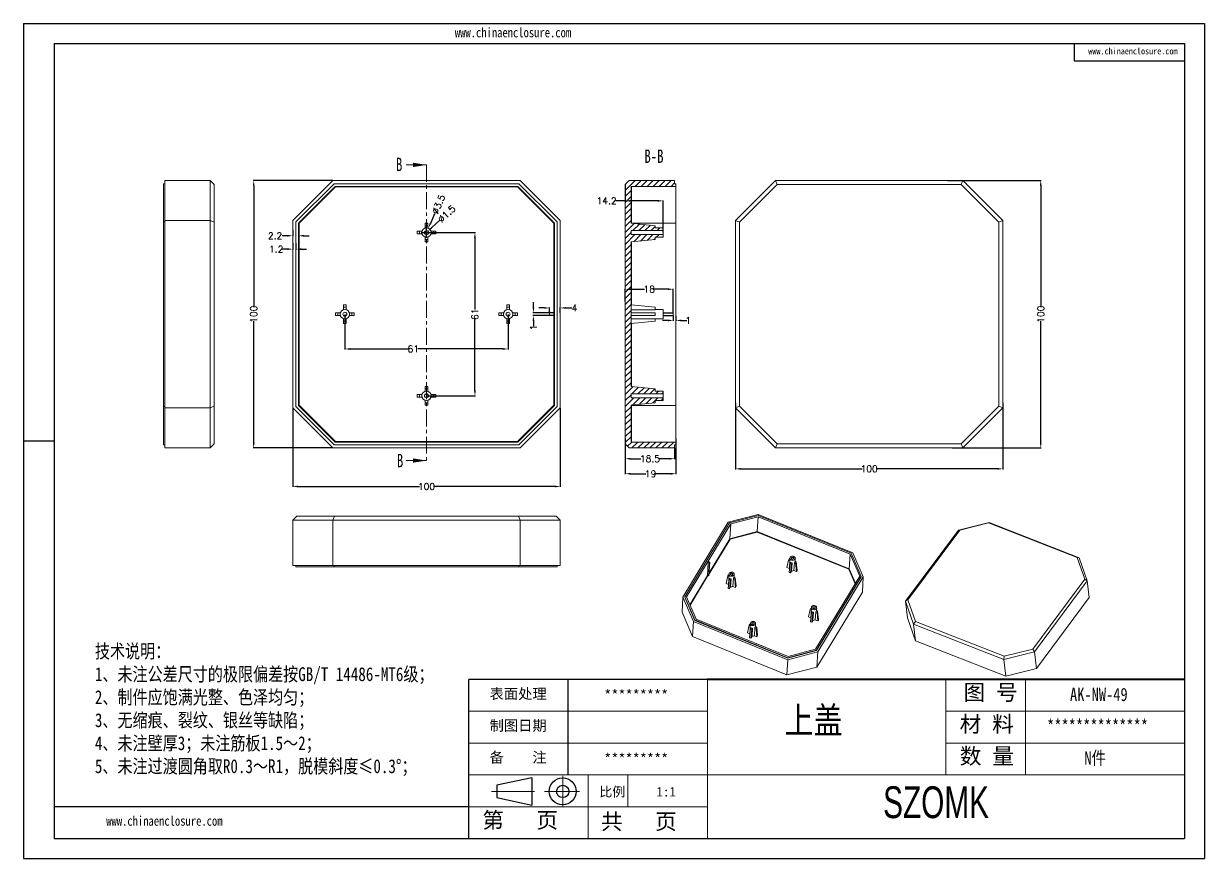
# Model space of a CAD drawing. Header units: inches. Extents: x 1584 to 2535, y 573 to 885.
# Drawn here: x 1584.3 to 2025.6, y 573 to 885 of the extents above; entities that cross this region are included whole.
import ezdxf

# ---------------------------------------------------------------- set-up
doc = ezdxf.new("R2010")
doc.units = ezdxf.units.IN
doc.linetypes.add('CENTER', pattern=[10.16, 6.35, -1.27, 1.27, -1.27])
doc.linetypes.add('CENTER2', pattern=[28.575, 19.05, -3.175, 3.175, -3.175])
doc.layers.add('10', color=7, linetype='Continuous')
doc.layers.add('文字', color=81, linetype='Continuous')
for name, color, linetype, lineweight in [('粗实线', 7, 'Continuous', 30), ('细实线', 3, 'Continuous', 9), ('细点划线', 2, 'CENTER2', 9)]:
    doc.layers.add(name, color=color, linetype=linetype, lineweight=lineweight)
doc.styles.add('SLDTEXTSTYLE6', font='TXT', dxfattribs={"width": 0.7})
doc.styles.get("Standard").update_dxf_attribs({"font": 'txt', "bigfont": 'gbcbig.shx'})
doc.styles.add('宋体', font='', dxfattribs={"width": 0.8, "height": 3.5})
doc.styles.add('长仿宋', font='', dxfattribs={"width": 0.7, "height": 4})
doc.styles.get('宋体').set_extended_font_data('SimSun')
doc.styles.get('长仿宋').set_extended_font_data('SimSun')
doc.dimstyles.new('2.5', dxfattribs={"dimtxt": 2.5, "dimasz": 2, "dimexe": 0.18, "dimexo": 0.0625, "dimgap": 0.09, "dimtad": 0, "dimdsep": 46, "dimtxsty": 'Standard', "dimcen": 2, "dimclrd": 3, "dimclre": 3, "dimadec": 0, "dimazin": 2, "dimtfac": 1, "dimtofl": 0, "dimtmove": 0, "dimatfit": 3, "dimfxl": 1, "dimtolj": 1, "dimtzin": 0, "dimarcsym": 0})

# ---------------------------------------------------------------- blocks, each defined once
blk = doc.blocks.new('*D42')
at = {"color": 3, "lineweight": -2}
for p, q in [((1684.86, 741.32), (1684.86, 711.8)), ((1784.86, 741.32), (1784.86, 711.8)), ((1686.86, 711.98), (1732.27, 711.98)), ((1782.86, 711.98), (1737.45, 711.98))]:
    blk.add_line(p, q, dxfattribs=at)
at = {"color": 3}
for points in [[(1686.86, 712.31), (1686.86, 711.65), (1684.86, 711.98)], [(1782.86, 712.31), (1782.86, 711.65), (1784.86, 711.98)]]:
    blk.add_solid(points, dxfattribs=at)
at = {"layer": 'Defpoints', "color": 0}
for p in [(1684.86, 741.38), (1784.86, 741.38), (1784.86, 711.98)]:
    blk.add_point(p, dxfattribs=at)
at = {"color": 0, "insert": (1734.86, 711.98), "char_height": 2.5, "attachment_point": 5}
blk.add_mtext('\\A1;100', dxfattribs=at)
blk = doc.blocks.new('*D43')
at = {"color": 3, "lineweight": -2}
for p, q in [((1699.8, 826.38), (1670.08, 826.38)), ((1670.26, 824.38), (1670.26, 778.97)), ((1670.26, 728.38), (1670.26, 773.79)), ((1699.8, 726.38), (1670.08, 726.38))]:
    blk.add_line(p, q, dxfattribs=at)
at = {"color": 3}
for points in [[(1669.93, 824.38), (1670.6, 824.38), (1670.26, 826.38)], [(1669.93, 728.38), (1670.6, 728.38), (1670.26, 726.38)]]:
    blk.add_solid(points, dxfattribs=at)
at = {"layer": 'Defpoints', "color": 0}
for p in [(1670.26, 826.38), (1699.86, 826.38), (1699.86, 726.38)]:
    blk.add_point(p, dxfattribs=at)
at = {"color": 0, "insert": (1670.26, 776.38), "char_height": 2.5, "attachment_point": 5, "rotation": 90}
blk.add_mtext('\\A1;100', dxfattribs=at)
blk = doc.blocks.new('*D44')
at = {"color": 3, "lineweight": -2}
for p, q in [((1684.86, 807.99), (1684.86, 805.53)), ((1687.06, 808.31), (1687.06, 805.53)), ((1682.86, 805.71), (1680.86, 805.71)), ((1689.06, 805.71), (1691.06, 805.71))]:
    blk.add_line(p, q, dxfattribs=at)
at = {"color": 3}
for points in [[(1682.86, 806.05), (1682.86, 805.38), (1684.86, 805.71)], [(1689.06, 806.05), (1689.06, 805.38), (1687.06, 805.71)]]:
    blk.add_solid(points, dxfattribs=at)
at = {"layer": 'Defpoints', "color": 0}
for p in [(1684.86, 808.05), (1687.06, 808.38), (1684.86, 805.71)]:
    blk.add_point(p, dxfattribs=at)
at = {"color": 0, "insert": (1678.27, 805.71), "char_height": 2.5, "attachment_point": 5}
blk.add_mtext('\\A1;2.2', dxfattribs=at)
blk = doc.blocks.new('*D45')
at = {"color": 3, "lineweight": -2}
for p, q in [((1682.86, 800.71), (1680.86, 800.71)), ((1684.86, 802.99), (1684.86, 800.53)), ((1686.06, 802.99), (1686.06, 800.53)), ((1688.06, 800.71), (1690.06, 800.71))]:
    blk.add_line(p, q, dxfattribs=at)
at = {"color": 3}
for points in [[(1682.86, 801.04), (1682.86, 800.38), (1684.86, 800.71)], [(1688.06, 801.04), (1688.06, 800.38), (1686.06, 800.71)]]:
    blk.add_solid(points, dxfattribs=at)
at = {"layer": 'Defpoints', "color": 0}
for p in [(1684.86, 803.05), (1684.86, 800.71), (1686.06, 803.05)]:
    blk.add_point(p, dxfattribs=at)
at = {"color": 0, "insert": (1678.69, 800.71), "char_height": 2.5, "attachment_point": 5}
blk.add_mtext('\\A1;1.2', dxfattribs=at)
blk = doc.blocks.new('*D46')
at = {"color": 3, "lineweight": -2}
for p, q in [((1704.36, 776.32), (1704.36, 763.21)), ((1765.36, 776.32), (1765.36, 763.21)), ((1706.36, 763.39), (1728.15, 763.39)), ((1763.36, 763.39), (1731.67, 763.39))]:
    blk.add_line(p, q, dxfattribs=at)
at = {"color": 3}
for points in [[(1706.36, 763.72), (1706.36, 763.06), (1704.36, 763.39)], [(1763.36, 763.72), (1763.36, 763.06), (1765.36, 763.39)]]:
    blk.add_solid(points, dxfattribs=at)
at = {"layer": 'Defpoints', "color": 0}
for p in [(1704.36, 776.38), (1765.36, 776.38), (1765.36, 763.39)]:
    blk.add_point(p, dxfattribs=at)
at = {"color": 0, "insert": (1729.91, 763.39), "char_height": 2.5, "attachment_point": 5}
blk.add_mtext('\\A1;61', dxfattribs=at)
blk = doc.blocks.new('*D47')
at = {"color": 3, "lineweight": -2}
for p, q in [((1734.92, 806.88), (1753.15, 806.88)), ((1752.97, 804.88), (1752.97, 778.14)), ((1752.97, 747.88), (1752.97, 774.63)), ((1734.92, 745.88), (1753.15, 745.88))]:
    blk.add_line(p, q, dxfattribs=at)
at = {"color": 3}
for points in [[(1752.63, 804.88), (1753.3, 804.88), (1752.97, 806.88)], [(1752.63, 747.88), (1753.3, 747.88), (1752.97, 745.88)]]:
    blk.add_solid(points, dxfattribs=at)
at = {"layer": 'Defpoints', "color": 0}
for p in [(1734.86, 806.88), (1752.97, 806.88), (1734.86, 745.88)]:
    blk.add_point(p, dxfattribs=at)
at = {"color": 0, "insert": (1752.97, 776.38), "char_height": 2.5, "attachment_point": 5, "rotation": 90}
blk.add_mtext('\\A1;61', dxfattribs=at)
blk = doc.blocks.new('*D48')
at = {"color": 3, "lineweight": -2}
for p, q in [((1737.85, 813.92), (1736.33, 810.33)), ((1734.86, 804.88), (1734.86, 808.88)), ((1732.86, 806.88), (1736.86, 806.88))]:
    blk.add_line(p, q, dxfattribs=at)
at = {"color": 3}
blk.add_solid([(1736.02, 810.46), (1736.63, 810.2), (1735.54, 808.49)], dxfattribs=at)
at = {"layer": 'Defpoints', "color": 0}
for p in [(1735.54, 808.49), (1734.17, 805.27)]:
    blk.add_point(p, dxfattribs=at)
at = {"color": 0, "insert": (1739.35, 817.46), "char_height": 2.5, "attachment_point": 5, "rotation": 66.9689}
blk.add_mtext('\\A1;∅3.5', dxfattribs=at)
blk = doc.blocks.new('*D49')
at = {"color": 3, "lineweight": -2}
for p, q in [((1734.86, 804.88), (1734.86, 808.88)), ((1739.89, 811.56), (1736.87, 808.76)), ((1732.86, 806.88), (1736.86, 806.88))]:
    blk.add_line(p, q, dxfattribs=at)
at = {"color": 3}
blk.add_solid([(1736.65, 809), (1737.1, 808.51), (1735.41, 807.39)], dxfattribs=at)
at = {"layer": 'Defpoints', "color": 0}
for p in [(1734.31, 806.37), (1735.41, 807.39)]:
    blk.add_point(p, dxfattribs=at)
at = {"color": 0, "insert": (1742.39, 813.89), "char_height": 2.5, "attachment_point": 5, "rotation": 42.9323}
blk.add_mtext('\\A1;∅1.5', dxfattribs=at)
blk = doc.blocks.new('*D50')
at = {"color": 3, "lineweight": -2}
for p, q in [((1809.11, 824.82), (1809.11, 818.58)), ((1809.11, 818.76), (1805.58, 818.76)), ((1821.31, 818.76), (1811.11, 818.76)), ((1823.31, 806.95), (1823.31, 818.94))]:
    blk.add_line(p, q, dxfattribs=at)
at = {"color": 3}
for points in [[(1811.11, 819.09), (1811.11, 818.42), (1809.11, 818.76)], [(1821.31, 819.09), (1821.31, 818.42), (1823.31, 818.76)]]:
    blk.add_solid(points, dxfattribs=at)
at = {"layer": 'Defpoints', "color": 0}
for p in [(1809.11, 824.88), (1823.31, 818.76), (1823.31, 806.88)]:
    blk.add_point(p, dxfattribs=at)
at = {"color": 0, "insert": (1802.16, 818.76), "char_height": 2.5, "attachment_point": 5}
blk.add_mtext('\\A1;14.2', dxfattribs=at)
blk = doc.blocks.new('*D51')
at = {"color": 3, "lineweight": -2}
for p, q in [((1809.11, 729.65), (1809.11, 722.18)), ((1827.61, 726.32), (1827.61, 722.18)), ((1811.11, 722.36), (1814.94, 722.36)), ((1825.61, 722.36), (1821.79, 722.36))]:
    blk.add_line(p, q, dxfattribs=at)
at = {"color": 3}
for points in [[(1811.11, 722.69), (1811.11, 722.03), (1809.11, 722.36)], [(1825.61, 722.69), (1825.61, 722.03), (1827.61, 722.36)]]:
    blk.add_solid(points, dxfattribs=at)
at = {"layer": 'Defpoints', "color": 0}
for p in [(1809.11, 729.72), (1827.61, 726.38), (1827.61, 722.36)]:
    blk.add_point(p, dxfattribs=at)
at = {"color": 0, "insert": (1818.36, 722.36), "char_height": 2.5, "attachment_point": 5}
blk.add_mtext('\\A1;18.5', dxfattribs=at)
blk = doc.blocks.new('*D52')
at = {"color": 3, "lineweight": -2}
for p, q in [((1809.11, 729.89), (1809.11, 716.57)), ((1828.11, 729.89), (1828.11, 716.57)), ((1811.11, 716.75), (1816.86, 716.75)), ((1826.11, 716.75), (1820.37, 716.75))]:
    blk.add_line(p, q, dxfattribs=at)
at = {"color": 3}
for points in [[(1811.11, 717.08), (1811.11, 716.41), (1809.11, 716.75)], [(1826.11, 717.08), (1826.11, 716.41), (1828.11, 716.75)]]:
    blk.add_solid(points, dxfattribs=at)
at = {"layer": 'Defpoints', "color": 0}
for p in [(1809.11, 729.95), (1828.11, 729.95), (1809.11, 716.75)]:
    blk.add_point(p, dxfattribs=at)
at = {"color": 0, "insert": (1818.61, 716.75), "char_height": 2.5, "attachment_point": 5}
blk.add_mtext('\\A1;19', dxfattribs=at)
blk = doc.blocks.new('*D53')
at = {"color": 3, "lineweight": -2}
for p, q in [((1850.31, 743.31), (1850.31, 718.39)), ((1950.31, 743.31), (1950.31, 718.39)), ((1852.31, 718.57), (1897.72, 718.57)), ((1948.31, 718.57), (1902.9, 718.57))]:
    blk.add_line(p, q, dxfattribs=at)
at = {"color": 3}
for points in [[(1852.31, 718.91), (1852.31, 718.24), (1850.31, 718.57)], [(1948.31, 718.91), (1948.31, 718.24), (1950.31, 718.57)]]:
    blk.add_solid(points, dxfattribs=at)
at = {"layer": 'Defpoints', "color": 0}
for p in [(1850.31, 743.37), (1950.31, 743.37), (1950.31, 718.57)]:
    blk.add_point(p, dxfattribs=at)
at = {"color": 0, "insert": (1900.31, 718.57), "char_height": 2.5, "attachment_point": 5}
blk.add_mtext('\\A1;100', dxfattribs=at)
blk = doc.blocks.new('*D54')
at = {"color": 3, "lineweight": -2}
for p, q in [((1929.6, 826.38), (1964.62, 826.38)), ((1964.44, 824.38), (1964.44, 778.97)), ((1964.44, 728.38), (1964.44, 773.79)), ((1931.32, 726.38), (1964.62, 726.38))]:
    blk.add_line(p, q, dxfattribs=at)
at = {"color": 3}
for points in [[(1964.11, 824.38), (1964.78, 824.38), (1964.44, 826.38)], [(1964.11, 728.38), (1964.78, 728.38), (1964.44, 726.38)]]:
    blk.add_solid(points, dxfattribs=at)
at = {"layer": 'Defpoints', "color": 0}
for p in [(1929.54, 826.38), (1964.44, 826.38), (1931.26, 726.38)]:
    blk.add_point(p, dxfattribs=at)
at = {"color": 0, "insert": (1964.44, 776.38), "char_height": 2.5, "attachment_point": 5, "rotation": 90}
blk.add_mtext('\\A1;100', dxfattribs=at)
blk = doc.blocks.new('*D86')
at = {"color": 3, "lineweight": -2}
for p, q in [((1780.8, 776.88), (1774.65, 776.88)), ((1774.83, 778.88), (1774.83, 780.88)), ((1780.8, 775.88), (1774.65, 775.88)), ((1774.83, 773.88), (1774.83, 771.88))]:
    blk.add_line(p, q, dxfattribs=at)
at = {"color": 3}
for points in [[(1774.5, 778.88), (1775.16, 778.88), (1774.83, 776.88)], [(1774.5, 773.88), (1775.16, 773.88), (1774.83, 775.88)]]:
    blk.add_solid(points, dxfattribs=at)
at = {"layer": 'Defpoints', "color": 0}
for p in [(1774.83, 776.88), (1780.86, 776.88), (1780.86, 775.88)]:
    blk.add_point(p, dxfattribs=at)
at = {"color": 0, "insert": (1774.83, 771.38), "char_height": 2.5, "attachment_point": 5, "rotation": 90}
blk.add_mtext('\\A1;1', dxfattribs=at)
blk = doc.blocks.new('*D87')
at = {"color": 3, "lineweight": -2}
for p, q in [((1778.86, 778.72), (1776.86, 778.72)), ((1780.86, 776.95), (1780.86, 778.9)), ((1784.86, 776.95), (1784.86, 778.9)), ((1786.86, 778.72), (1789.22, 778.72))]:
    blk.add_line(p, q, dxfattribs=at)
at = {"color": 3}
for points in [[(1778.86, 779.05), (1778.86, 778.39), (1780.86, 778.72)], [(1786.86, 779.05), (1786.86, 778.39), (1784.86, 778.72)]]:
    blk.add_solid(points, dxfattribs=at)
at = {"layer": 'Defpoints', "color": 0}
for p in [(1780.86, 776.88), (1784.86, 778.72), (1784.86, 776.88)]:
    blk.add_point(p, dxfattribs=at)
at = {"color": 0, "insert": (1790.15, 778.72), "char_height": 2.5, "attachment_point": 5}
blk.add_mtext('\\A1;4', dxfattribs=at)
blk = doc.blocks.new('*D88')
at = {"color": 3, "lineweight": -2}
for p, q in [((1809.11, 781.1), (1809.11, 785.9)), ((1811.11, 785.72), (1816.36, 785.72)), ((1825.11, 785.72), (1819.87, 785.72)), ((1827.11, 776.95), (1827.11, 785.9))]:
    blk.add_line(p, q, dxfattribs=at)
at = {"color": 3}
for points in [[(1811.11, 786.06), (1811.11, 785.39), (1809.11, 785.72)], [(1825.11, 786.06), (1825.11, 785.39), (1827.11, 785.72)]]:
    blk.add_solid(points, dxfattribs=at)
at = {"layer": 'Defpoints', "color": 0}
for p in [(1809.11, 785.72), (1809.11, 781.04), (1827.11, 776.88)]:
    blk.add_point(p, dxfattribs=at)
at = {"color": 0, "insert": (1818.11, 785.72), "char_height": 2.5, "attachment_point": 5}
blk.add_mtext('\\A1;18', dxfattribs=at)
blk = doc.blocks.new('*D89')
at = {"color": 3, "lineweight": -2}
for p, q in [((1825.11, 774.06), (1823.11, 774.06)), ((1827.11, 775.82), (1827.11, 773.88)), ((1828.11, 775.82), (1828.11, 773.88)), ((1830.11, 774.06), (1832.11, 774.06))]:
    blk.add_line(p, q, dxfattribs=at)
at = {"color": 3}
for points in [[(1825.11, 774.39), (1825.11, 773.73), (1827.11, 774.06)], [(1830.11, 774.39), (1830.11, 773.73), (1828.11, 774.06)]]:
    blk.add_solid(points, dxfattribs=at)
at = {"layer": 'Defpoints', "color": 0}
for p in [(1827.11, 775.88), (1828.11, 775.88), (1828.11, 774.06)]:
    blk.add_point(p, dxfattribs=at)
at = {"color": 0, "insert": (1832.62, 774.06), "char_height": 2.5, "attachment_point": 5}
blk.add_mtext('\\A1;1', dxfattribs=at)

msp = doc.modelspace()

# ---------------------------------------------------------------- hatches: boundary and pattern name
at = {"linetype": 'Continuous', "lineweight": 0}
h = msp.add_hatch(dxfattribs=at)
h.set_pattern_fill('ANSI31', color=4, scale=0.5, style=0)
h.set_pattern_definition([(45, (30.957, -61.9507), (-1.122532, 1.122532), [])])
h.paths.add_polyline_path([(1823.313, 808.633), (1820.313, 808.633), (1820.313, 809.472), (1811.313, 810.383), (1811.313, 823.972), (1811.524, 824.183), (1828.113, 824.183), (1828.113, 825.183), (1827.613, 825.183), (1827.613, 826.383), (1810.613, 826.383), (1809.113, 824.883), (1809.113, 727.883), (1810.613, 726.383), (1827.613, 726.383), (1827.613, 727.583), (1828.113, 727.583), (1828.113, 728.583), (1811.524, 728.583), (1811.313, 728.795), (1811.313, 742.383), (1820.313, 743.295), (1820.313, 744.133), (1823.313, 744.133), (1823.313, 745.133), (1811.313, 745.133), (1811.313, 746.633), (1823.313, 746.633), (1823.313, 747.633), (1820.313, 747.633), (1820.313, 748.472), (1811.313, 749.383), (1811.313, 803.383), (1820.313, 804.295), (1820.313, 805.133), (1823.313, 805.133), (1823.313, 806.133), (1811.313, 806.133), (1811.313, 807.633), (1823.313, 807.633)], flags=0)

# ---------------------------------------------------------------- linework, layer by layer
for p, q in [((1584.268, 885.02), (2025.615, 885.02)), ((1584.268, 885.02), (1584.268, 572.957)), ((2025.615, 885.02), (2025.615, 572.957)), ((1595.689, 877.59), (2018.185, 877.59)), ((1595.689, 877.59), (1595.689, 580.387)), ((1976.907, 877.59), (1976.907, 871.14)), ((2018.185, 877.59), (2018.185, 580.387)), ((1976.907, 871.14), (2018.185, 871.14)), ((1782.448, 776.883), (1780.859, 776.883)), ((1823.313, 776.883), (1827.113, 776.883)), ((1782.448, 775.883), (1780.859, 775.883)), ((1823.313, 775.883), (1827.113, 775.883)), ((1595.689, 728.988), (1584.268, 728.988)), ((1584.268, 717.431), (1584.268, 572.957)), ((1839.863, 639.827), (1750.702, 639.827)), ((1750.702, 580.387), (1750.702, 639.827)), ((1787.853, 604.163), (1787.853, 639.827)), ((1750.702, 592.275), (1595.689, 592.275)), ((1595.689, 580.387), (2018.185, 580.387)), ((1584.268, 572.957), (2025.615, 572.957)), ((1584.268, 572.957), (1788.596, 572.957))]:
    msp.add_line(p, q)
at = {"color": 7, "linetype": 'Continuous', "lineweight": 0}
for p, q in [((1727.259, 832.205), (1734.859, 832.205)), ((1727.259, 721.675), (1734.859, 721.675))]:
    msp.add_line(p, q, dxfattribs=at)
at = {"color": 1, "linetype": 'CENTER', "lineweight": 0}
msp.add_line((1734.859, 832.205), (1734.859, 721.675), dxfattribs=at)
at = {"color": 7, "linetype": 'Continuous', "lineweight": 15}
for p, q in [((1637.004, 826.383), (1654.004, 826.383)), ((1637.004, 811.383), (1637.004, 826.383)), ((1654.004, 811.383), (1654.004, 826.383)), ((1654.004, 826.383), (1655.504, 824.883)), ((1699.859, 826.383), (1684.859, 811.383)), ((1769.859, 826.383), (1699.859, 826.383)), ((1784.859, 811.383), (1769.859, 826.383)), ((1810.613, 826.383), (1809.113, 824.883)), ((1810.613, 826.383), (1827.613, 826.383)), ((1827.613, 825.183), (1827.613, 826.383)), ((1850.31, 811.383), (1865.31, 826.383)), ((1865.31, 826.383), (1865.932, 824.883)), ((1865.31, 826.383), (1935.31, 826.383)), ((1935.31, 826.383), (1934.689, 824.883)), ((1935.31, 826.383), (1950.31, 811.383)), ((1637.004, 825.183), (1636.504, 825.183)), ((1636.504, 810.886), (1636.504, 825.183)), ((1655.504, 824.883), (1655.504, 810.762)), ((1700.356, 825.183), (1686.059, 810.886)), ((1700.77, 824.183), (1687.059, 810.472)), ((1687.27, 810.385), (1700.858, 823.972)), ((1769.362, 825.183), (1700.356, 825.183)), ((1768.948, 824.183), (1700.77, 824.183)), ((1700.77, 824.183), (1700.858, 823.972)), ((1700.858, 823.972), (1768.86, 823.972)), ((1768.948, 824.183), (1768.86, 823.972)), ((1768.86, 823.972), (1782.448, 810.385)), ((1782.659, 810.472), (1768.948, 824.183)), ((1783.659, 810.886), (1769.362, 825.183)), ((1809.113, 824.883), (1809.113, 727.883)), ((1811.524, 824.183), (1811.313, 823.972)), ((1811.313, 823.972), (1811.313, 810.383)), ((1811.524, 824.183), (1828.113, 824.183)), ((1811.524, 810.472), (1811.524, 824.183)), ((1828.113, 825.183), (1827.613, 825.183)), ((1828.113, 825.183), (1828.113, 824.183)), ((1828.113, 810.472), (1828.113, 824.183)), ((1865.932, 824.883), (1851.81, 810.762)), ((1934.689, 824.883), (1865.932, 824.883)), ((1948.81, 810.762), (1934.689, 824.883)), ((1637.004, 810.886), (1636.504, 810.886)), ((1636.504, 741.88), (1636.504, 810.886)), ((1637.004, 811.383), (1654.004, 811.383)), ((1637.004, 741.383), (1637.004, 811.383)), ((1655.504, 810.762), (1654.004, 811.383)), ((1654.004, 741.383), (1654.004, 811.383)), ((1655.504, 810.762), (1655.504, 742.005)), ((1684.859, 811.383), (1684.859, 741.383)), ((1686.059, 810.886), (1686.059, 741.88)), ((1687.059, 810.472), (1687.059, 742.295)), ((1687.059, 810.472), (1687.27, 810.385)), ((1687.27, 742.382), (1687.27, 810.385)), ((1735.359, 810.383), (1734.359, 810.383)), ((1734.359, 809.472), (1734.359, 810.383)), ((1734.359, 809.472), (1735.359, 809.472)), ((1734.359, 809.472), (1734.359, 808.56)), ((1735.359, 809.472), (1735.359, 810.383)), ((1735.359, 808.56), (1735.359, 809.472)), ((1782.448, 810.385), (1782.659, 810.472)), ((1782.448, 810.385), (1782.448, 742.382)), ((1782.659, 742.295), (1782.659, 810.472)), ((1783.659, 741.88), (1783.659, 810.886)), ((1784.859, 741.383), (1784.859, 811.383)), ((1811.313, 810.385), (1811.524, 810.472)), ((1811.313, 810.383), (1820.313, 809.472)), ((1828.113, 810.472), (1811.524, 810.472)), ((1811.524, 810.362), (1811.524, 810.472)), ((1820.313, 808.633), (1820.313, 809.472)), ((1820.313, 808.633), (1823.313, 808.633)), ((1823.313, 807.633), (1823.313, 808.633)), ((1828.113, 742.295), (1828.113, 810.472)), ((1850.31, 741.383), (1850.31, 811.383)), ((1851.81, 810.762), (1850.31, 811.383)), ((1851.81, 810.762), (1851.81, 742.005)), ((1950.31, 811.383), (1948.81, 810.762)), ((1948.81, 742.005), (1948.81, 810.762)), ((1950.31, 811.383), (1950.31, 741.383)), ((1731.359, 807.383), (1731.359, 806.383)), ((1732.27, 807.383), (1731.359, 807.383)), ((1732.27, 806.383), (1731.359, 806.383)), ((1732.27, 806.383), (1732.27, 807.383)), ((1733.182, 807.383), (1732.27, 807.383)), ((1732.27, 806.383), (1733.182, 806.383)), ((1734.359, 805.206), (1734.359, 804.295)), ((1735.359, 804.295), (1734.359, 804.295)), ((1734.359, 804.295), (1734.359, 803.383)), ((1734.359, 803.383), (1735.359, 803.383)), ((1735.359, 804.295), (1735.359, 805.206)), ((1735.359, 804.295), (1735.359, 803.383)), ((1737.448, 807.383), (1736.536, 807.383)), ((1736.536, 806.383), (1737.448, 806.383)), ((1737.448, 807.383), (1737.448, 806.383)), ((1737.448, 807.383), (1738.359, 807.383)), ((1737.448, 806.383), (1738.359, 806.383)), ((1738.359, 806.383), (1738.359, 807.383)), ((1811.313, 807.633), (1823.313, 807.633)), ((1811.313, 807.633), (1811.313, 806.133)), ((1823.313, 806.133), (1811.313, 806.133)), ((1820.313, 804.295), (1811.313, 803.383)), ((1811.313, 803.383), (1811.313, 749.383)), ((1811.524, 779.862), (1811.524, 803.405)), ((1823.313, 805.133), (1820.313, 805.133)), ((1820.313, 804.295), (1820.313, 805.133)), ((1823.313, 806.133), (1823.313, 807.633)), ((1823.313, 805.133), (1823.313, 806.133)), ((1700.859, 776.883), (1700.859, 775.883)), ((1701.77, 776.883), (1700.859, 776.883)), ((1701.77, 775.883), (1701.77, 776.883)), ((1702.682, 776.883), (1701.77, 776.883)), ((1704.859, 779.883), (1703.859, 779.883)), ((1703.859, 778.972), (1703.859, 779.883)), ((1703.859, 778.972), (1703.859, 778.06)), ((1703.859, 778.972), (1704.859, 778.972)), ((1704.859, 778.972), (1704.859, 779.883)), ((1704.859, 778.06), (1704.859, 778.972)), ((1706.948, 776.883), (1706.036, 776.883)), ((1706.948, 776.883), (1706.948, 775.883)), ((1706.948, 776.883), (1707.859, 776.883)), ((1707.859, 775.883), (1707.859, 776.883)), ((1761.859, 776.883), (1761.859, 775.883)), ((1762.77, 776.883), (1761.859, 776.883)), ((1762.77, 775.883), (1762.77, 776.883)), ((1763.682, 776.883), (1762.77, 776.883)), ((1764.859, 778.972), (1764.859, 779.883)), ((1765.859, 779.883), (1764.859, 779.883)), ((1764.859, 778.972), (1765.859, 778.972)), ((1764.859, 778.972), (1764.859, 778.06)), ((1765.859, 778.972), (1765.859, 779.883)), ((1765.859, 778.06), (1765.859, 778.972)), ((1767.948, 776.883), (1767.036, 776.883)), ((1767.948, 776.883), (1767.948, 775.883)), ((1767.948, 776.883), (1768.859, 776.883)), ((1768.859, 775.883), (1768.859, 776.883)), ((1780.859, 775.883), (1780.859, 776.883)), ((1820.313, 778.972), (1811.313, 779.883)), ((1811.313, 778.06), (1820.313, 778.06)), ((1820.313, 776.883), (1811.313, 776.883)), ((1820.313, 778.972), (1820.313, 778.06)), ((1823.313, 778.133), (1820.313, 778.133)), ((1820.313, 775.883), (1820.313, 776.883)), ((1823.313, 778.133), (1823.313, 774.633)), ((1827.113, 775.883), (1827.113, 776.883)), ((1701.77, 775.883), (1700.859, 775.883)), ((1701.77, 775.883), (1702.682, 775.883)), ((1703.859, 774.706), (1703.859, 773.795)), ((1704.859, 773.795), (1703.859, 773.795)), ((1703.859, 773.795), (1703.859, 772.883)), ((1703.859, 772.883), (1704.859, 772.883)), ((1704.859, 773.795), (1704.859, 774.706)), ((1704.859, 773.795), (1704.859, 772.883)), ((1706.036, 775.883), (1706.948, 775.883)), ((1706.948, 775.883), (1707.859, 775.883)), ((1762.77, 775.883), (1761.859, 775.883)), ((1762.77, 775.883), (1763.682, 775.883)), ((1764.859, 774.706), (1764.859, 773.795)), ((1765.859, 773.795), (1764.859, 773.795)), ((1764.859, 773.795), (1764.859, 772.883)), ((1764.859, 772.883), (1765.859, 772.883)), ((1765.859, 773.795), (1765.859, 774.706)), ((1765.859, 773.795), (1765.859, 772.883)), ((1767.036, 775.883), (1767.948, 775.883)), ((1767.948, 775.883), (1768.859, 775.883)), ((1820.313, 775.883), (1811.313, 775.883)), ((1820.313, 774.706), (1811.313, 774.706)), ((1820.313, 773.795), (1811.313, 772.883)), ((1811.524, 749.362), (1811.524, 772.905)), ((1820.313, 774.706), (1820.313, 773.795)), ((1820.313, 774.633), (1823.313, 774.633)), ((1731.359, 746.383), (1731.359, 745.383)), ((1732.27, 746.383), (1731.359, 746.383)), ((1733.182, 746.383), (1732.27, 746.383)), ((1732.27, 745.383), (1732.27, 746.383)), ((1734.359, 748.472), (1734.359, 749.383)), ((1735.359, 749.383), (1734.359, 749.383)), ((1734.359, 748.472), (1735.359, 748.472)), ((1734.359, 748.472), (1734.359, 747.56)), ((1735.359, 748.472), (1735.359, 749.383)), ((1735.359, 747.56), (1735.359, 748.472)), ((1737.448, 746.383), (1736.536, 746.383)), ((1737.448, 746.383), (1737.448, 745.383)), ((1737.448, 746.383), (1738.359, 746.383)), ((1738.359, 745.383), (1738.359, 746.383)), ((1811.313, 749.383), (1820.313, 748.472)), ((1811.313, 746.633), (1823.313, 746.633)), ((1811.313, 746.633), (1811.313, 745.133)), ((1820.313, 747.633), (1820.313, 748.472)), ((1820.313, 747.633), (1823.313, 747.633)), ((1823.313, 746.633), (1823.313, 747.633)), ((1823.313, 745.133), (1823.313, 746.633)), ((1637.004, 741.88), (1636.504, 741.88)), ((1636.504, 727.583), (1636.504, 741.88)), ((1655.504, 742.005), (1654.004, 741.383)), ((1655.504, 742.005), (1655.504, 727.883)), ((1686.059, 741.88), (1700.356, 727.583)), ((1687.059, 742.295), (1687.27, 742.382)), ((1687.059, 742.295), (1700.77, 728.583)), ((1700.858, 728.795), (1687.27, 742.382)), ((1732.27, 745.383), (1731.359, 745.383)), ((1732.27, 745.383), (1733.182, 745.383)), ((1734.359, 744.206), (1734.359, 743.295)), ((1735.359, 743.295), (1734.359, 743.295)), ((1734.359, 743.295), (1734.359, 742.383)), ((1734.359, 742.383), (1735.359, 742.383)), ((1735.359, 743.295), (1735.359, 744.206)), ((1735.359, 743.295), (1735.359, 742.383)), ((1736.536, 745.383), (1737.448, 745.383)), ((1737.448, 745.383), (1738.359, 745.383)), ((1782.448, 742.382), (1768.86, 728.795)), ((1768.948, 728.583), (1782.659, 742.295)), ((1769.362, 727.583), (1783.659, 741.88)), ((1782.448, 742.382), (1782.659, 742.295)), ((1823.313, 745.133), (1811.313, 745.133)), ((1820.313, 743.295), (1811.313, 742.383)), ((1811.313, 742.383), (1811.313, 728.795)), ((1811.313, 742.382), (1811.524, 742.295)), ((1811.524, 742.295), (1811.524, 742.405)), ((1811.524, 728.583), (1811.524, 742.295)), ((1828.113, 742.295), (1811.524, 742.295)), ((1823.313, 744.133), (1820.313, 744.133)), ((1820.313, 743.295), (1820.313, 744.133)), ((1823.313, 744.133), (1823.313, 745.133)), ((1828.113, 728.583), (1828.113, 742.295)), ((1851.81, 742.005), (1850.31, 741.383)), ((1851.81, 742.005), (1865.932, 727.883)), ((1934.689, 727.883), (1948.81, 742.005)), ((1950.31, 741.383), (1948.81, 742.005)), ((1637.004, 741.383), (1654.004, 741.383)), ((1637.004, 726.383), (1637.004, 741.383)), ((1654.004, 726.383), (1654.004, 741.383)), ((1684.859, 741.383), (1699.859, 726.383)), ((1769.859, 726.383), (1784.859, 741.383)), ((1865.31, 726.383), (1850.31, 741.383)), ((1950.31, 741.383), (1935.31, 726.383)), ((1700.858, 728.795), (1700.77, 728.583)), ((1700.77, 728.583), (1768.948, 728.583)), ((1768.86, 728.795), (1700.858, 728.795)), ((1768.86, 728.795), (1768.948, 728.583)), ((1811.313, 728.795), (1811.524, 728.583)), ((1828.113, 728.583), (1811.524, 728.583)), ((1828.113, 728.583), (1828.113, 727.583)), ((1637.004, 727.583), (1636.504, 727.583)), ((1637.004, 726.383), (1654.004, 726.383)), ((1655.504, 727.883), (1654.004, 726.383)), ((1699.859, 726.383), (1769.859, 726.383)), ((1700.356, 727.583), (1769.362, 727.583)), ((1809.113, 727.883), (1810.613, 726.383)), ((1827.613, 726.383), (1810.613, 726.383)), ((1827.613, 727.583), (1828.113, 727.583)), ((1827.613, 726.383), (1827.613, 727.583)), ((1865.932, 727.883), (1865.31, 726.383)), ((1935.31, 726.383), (1865.31, 726.383)), ((1865.932, 727.883), (1934.689, 727.883)), ((1934.689, 727.883), (1935.31, 726.383)), ((1684.859, 699.43), (1686.359, 700.93)), ((1699.859, 699.43), (1684.859, 699.43)), ((1684.859, 682.43), (1684.859, 699.43)), ((1686.359, 700.93), (1700.48, 700.93)), ((1699.859, 699.43), (1700.48, 700.93)), ((1769.859, 699.43), (1699.859, 699.43)), ((1699.859, 682.43), (1699.859, 699.43)), ((1700.48, 700.93), (1769.238, 700.93)), ((1769.859, 699.43), (1769.238, 700.93)), ((1769.238, 700.93), (1783.359, 700.93)), ((1784.859, 699.43), (1769.859, 699.43)), ((1769.859, 682.43), (1769.859, 699.43)), ((1783.359, 700.93), (1784.859, 699.43)), ((1784.859, 682.43), (1784.859, 699.43)), ((1847.652, 698.638), (1830.682, 670.639)), ((1848.146, 698.36), (1831.417, 670.76)), ((1848.55, 697.99), (1832.022, 670.721)), ((1858.855, 701.566), (1847.652, 698.638)), ((1858.824, 701.151), (1848.146, 698.36)), ((1848.55, 697.99), (1848.236, 692.446)), ((1858.791, 700.666), (1848.55, 697.99)), ((1858.791, 700.666), (1858.477, 695.122)), ((1893.183, 686.707), (1858.791, 700.666)), ((1893.634, 687.022), (1858.824, 701.151)), ((1894.167, 687.233), (1858.855, 701.566)), ((1933.663, 695.675), (1945.12, 698.533)), ((1944.932, 698.394), (1934.145, 695.703)), ((1945.12, 698.533), (1944.932, 698.394)), ((1978.066, 685.376), (1944.932, 698.394)), ((1945.12, 698.533), (1978.854, 685.28)), ((1858.477, 695.122), (1848.236, 692.446)), ((1848.317, 692.297), (1858.466, 694.949)), ((1858.466, 694.949), (1858.477, 695.122)), ((1858.466, 694.949), (1892.77, 681.025)), ((1892.869, 681.163), (1858.477, 695.122)), ((1913.928, 669.085), (1933.663, 695.675)), ((1934.145, 695.703), (1914.761, 669.585)), ((1934.145, 695.703), (1933.663, 695.675)), ((1840.471, 679.35), (1848.317, 692.297)), ((1848.236, 692.446), (1840.488, 679.663)), ((1848.317, 692.297), (1848.236, 692.446)), ((1870.218, 684.49), (1869.588, 681.669)), ((1870.218, 684.49), (1870.461, 684.89)), ((1870.218, 684.49), (1870.672, 684.306)), ((1870.7, 684.793), (1870.461, 684.89)), ((1870.724, 685.218), (1870.496, 681.208)), ((1872.619, 684.014), (1872.68, 685.107)), ((1893.183, 686.707), (1892.869, 681.163)), ((1896.776, 678.415), (1893.183, 686.707)), ((1897.381, 678.376), (1893.634, 687.022)), ((1898.097, 678.162), (1894.167, 687.233)), ((1980.89, 677.338), (1978.066, 685.376)), ((1978.854, 685.28), (1978.066, 685.376)), ((1978.854, 685.28), (1981.853, 676.742)), ((1699.859, 682.43), (1684.859, 682.43)), ((1686.059, 682.43), (1686.059, 681.93)), ((1700.356, 681.93), (1686.059, 681.93)), ((1769.859, 682.43), (1699.859, 682.43)), ((1700.356, 682.43), (1700.356, 681.93)), ((1769.362, 681.93), (1700.356, 681.93)), ((1769.362, 682.43), (1769.362, 681.93)), ((1783.659, 681.93), (1769.362, 681.93)), ((1784.859, 682.43), (1769.859, 682.43)), ((1783.659, 682.43), (1783.659, 681.93)), ((1840.195, 683.711), (1839.912, 678.712)), ((1840.314, 683.907), (1840.195, 683.711)), ((1840.601, 683.546), (1840.195, 683.711)), ((1840.719, 683.742), (1840.314, 683.907)), ((1840.601, 683.547), (1840.317, 678.547)), ((1840.719, 683.742), (1840.436, 678.743)), ((1840.719, 683.742), (1840.601, 683.546)), ((1869.588, 681.669), (1870.502, 681.298)), ((1870.766, 683.227), (1870.374, 679.855)), ((1870.374, 679.855), (1870.879, 679.65)), ((1870.986, 683.592), (1870.766, 683.227)), ((1871.27, 683.022), (1870.766, 683.227)), ((1871.27, 683.022), (1870.879, 679.65)), ((1870.879, 679.65), (1871.321, 680.379)), ((1871.27, 683.022), (1871.491, 683.387)), ((1871.321, 680.379), (1871.491, 683.387)), ((1872.37, 683.617), (1872.2, 680.609)), ((1872.2, 680.609), (1873.119, 680.236)), ((1872.37, 683.617), (1872.83, 683.43)), ((1873.072, 683.83), (1872.612, 684.017)), ((1873.072, 683.83), (1872.83, 683.43)), ((1872.83, 683.43), (1873.119, 680.236)), ((1873.072, 683.83), (1873.362, 680.636)), ((1873.119, 680.236), (1873.362, 680.636)), ((1892.77, 681.025), (1892.869, 681.163)), ((1892.77, 681.025), (1895.099, 675.649)), ((1895.192, 675.802), (1892.869, 681.163)), ((1839.912, 678.712), (1833.292, 667.79)), ((1833.364, 667.625), (1840.05, 678.656)), ((1840.317, 678.547), (1839.912, 678.712)), ((1840.436, 678.743), (1840.317, 678.547)), ((1847.439, 678.536), (1846.808, 675.715)), ((1846.808, 675.715), (1847.722, 675.344)), ((1847.439, 678.536), (1847.681, 678.936)), ((1847.439, 678.536), (1847.892, 678.352)), ((1847.986, 677.273), (1847.594, 673.901)), ((1847.92, 678.839), (1847.681, 678.936)), ((1847.944, 679.264), (1847.717, 675.254)), ((1848.207, 677.638), (1847.986, 677.273)), ((1848.49, 677.068), (1847.986, 677.273)), ((1848.49, 677.068), (1848.099, 673.696)), ((1848.49, 677.068), (1848.711, 677.433)), ((1848.541, 674.425), (1848.711, 677.433)), ((1849.59, 677.663), (1849.42, 674.655)), ((1849.59, 677.663), (1850.05, 677.476)), ((1850.293, 677.876), (1849.833, 678.063)), ((1849.839, 678.06), (1849.901, 679.153)), ((1850.293, 677.876), (1850.05, 677.476)), ((1850.05, 677.476), (1850.34, 674.281)), ((1850.293, 677.876), (1850.582, 674.681)), ((1880.248, 651.146), (1896.776, 678.415)), ((1880.643, 650.609), (1897.371, 678.209)), ((1880.652, 650.776), (1897.381, 678.376)), ((1881.127, 650.164), (1898.097, 678.162)), ((1897.371, 678.209), (1897.381, 678.376)), ((1898.097, 678.162), (1897.775, 672.48)), ((1961.506, 651.22), (1980.89, 677.338)), ((1981.853, 676.742), (1962.119, 650.152)), ((1981.853, 676.742), (1980.89, 677.338)), ((1982.591, 670.532), (1981.853, 676.742)), ((1847.594, 673.901), (1848.099, 673.696)), ((1848.099, 673.696), (1848.541, 674.425)), ((1849.42, 674.655), (1850.34, 674.281)), ((1850.34, 674.281), (1850.582, 674.681)), ((1880.806, 644.482), (1897.775, 672.48)), ((1830.682, 670.639), (1830.36, 664.958)), ((1830.682, 670.639), (1834.613, 661.569)), ((1831.408, 670.593), (1831.417, 670.76)), ((1831.408, 670.593), (1835.154, 661.947)), ((1831.417, 670.76), (1835.164, 662.114)), ((1832.022, 670.721), (1835.615, 662.429)), ((1878.21, 666.046), (1878.453, 666.446)), ((1878.691, 666.349), (1878.453, 666.446)), ((1878.716, 666.774), (1878.488, 662.764)), ((1880.61, 665.57), (1880.672, 666.663)), ((1914.761, 669.585), (1913.928, 669.085)), ((1916.928, 660.547), (1913.928, 669.085)), ((1914.666, 662.874), (1913.928, 669.085)), ((1914.761, 669.585), (1917.585, 661.547)), ((1982.591, 670.532), (1962.856, 643.942)), ((1830.36, 664.958), (1834.291, 655.887)), ((1835.154, 661.947), (1835.164, 662.114)), ((1835.164, 662.114), (1869.974, 647.985)), ((1835.615, 662.429), (1870.007, 648.469)), ((1878.21, 666.046), (1877.58, 663.225)), ((1877.58, 663.225), (1878.493, 662.854)), ((1878.21, 666.046), (1878.664, 665.862)), ((1878.757, 664.783), (1878.366, 661.411)), ((1878.978, 665.148), (1878.757, 664.783)), ((1879.262, 664.578), (1878.757, 664.783)), ((1879.262, 664.578), (1878.871, 661.206)), ((1879.262, 664.578), (1879.483, 664.943)), ((1879.312, 661.935), (1879.483, 664.943)), ((1880.362, 665.173), (1880.192, 662.165)), ((1880.192, 662.165), (1881.111, 661.791)), ((1880.362, 665.173), (1880.822, 664.986)), ((1881.064, 665.386), (1880.604, 665.573)), ((1881.064, 665.386), (1880.822, 664.986)), ((1880.822, 664.986), (1881.111, 661.791)), ((1881.064, 665.386), (1881.354, 662.191)), ((1881.111, 661.791), (1881.354, 662.191)), ((1917.665, 654.337), (1914.666, 662.874)), ((1834.613, 661.569), (1834.291, 655.887)), ((1834.613, 661.569), (1869.924, 647.236)), ((1835.154, 661.947), (1869.964, 647.818)), ((1855.43, 660.092), (1854.8, 657.271)), ((1855.43, 660.092), (1855.673, 660.492)), ((1855.43, 660.092), (1855.884, 659.908)), ((1855.978, 658.829), (1855.586, 655.456)), ((1855.912, 660.395), (1855.673, 660.492)), ((1855.936, 660.82), (1855.709, 656.809)), ((1856.199, 659.194), (1855.978, 658.829)), ((1856.482, 658.624), (1855.978, 658.829)), ((1856.482, 658.624), (1856.091, 655.252)), ((1856.482, 658.624), (1856.703, 658.989)), ((1856.533, 655.981), (1856.703, 658.989)), ((1857.582, 659.219), (1857.412, 656.211)), ((1857.582, 659.219), (1858.042, 659.032)), ((1858.284, 659.432), (1857.825, 659.619)), ((1857.831, 659.616), (1857.893, 660.709)), ((1858.284, 659.432), (1858.042, 659.032)), ((1858.042, 659.032), (1858.331, 655.837)), ((1858.284, 659.432), (1858.574, 656.237)), ((1878.366, 661.411), (1878.871, 661.206)), ((1878.871, 661.206), (1879.312, 661.935)), ((1917.585, 661.547), (1916.928, 660.547)), ((1950.661, 647.294), (1916.928, 660.547)), ((1917.665, 654.337), (1916.928, 660.547)), ((1917.585, 661.547), (1950.72, 648.53)), ((1834.291, 655.887), (1869.602, 641.554)), ((1854.8, 657.271), (1855.714, 656.9)), ((1855.586, 655.456), (1856.091, 655.252)), ((1856.091, 655.252), (1856.533, 655.981)), ((1857.412, 656.211), (1858.331, 655.837)), ((1858.331, 655.837), (1858.574, 656.237)), ((1951.399, 641.084), (1917.665, 654.337)), ((1869.924, 647.236), (1881.127, 650.164)), ((1869.964, 647.818), (1880.643, 650.609)), ((1869.974, 647.985), (1880.652, 650.776)), ((1870.007, 648.469), (1880.248, 651.146)), ((1880.643, 650.609), (1880.652, 650.776)), ((1881.127, 650.164), (1880.806, 644.482)), ((1962.119, 650.152), (1950.661, 647.294)), ((1950.72, 648.53), (1961.506, 651.22)), ((1962.119, 650.152), (1961.506, 651.22)), ((1962.856, 643.942), (1962.119, 650.152)), ((1869.924, 647.236), (1869.602, 641.554)), ((1869.602, 641.554), (1880.806, 644.482)), ((1869.964, 647.818), (1869.974, 647.985)), ((1950.72, 648.53), (1950.661, 647.294)), ((1951.399, 641.084), (1950.661, 647.294)), ((1962.856, 643.942), (1951.399, 641.084))]:
    msp.add_line(p, q, dxfattribs=at)
at = {"color": 7, "linetype": 'Continuous', "lineweight": 15, "flags": 128}
for points in [[(1872.585, 684.804), (1872.665, 684.998), (1872.679, 685.202), (1872.626, 685.404), (1872.511, 685.59), (1872.34, 685.746), (1872.126, 685.863), (1871.883, 685.932), (1871.628, 685.948), (1871.378, 685.911), (1871.15, 685.823), (1870.959, 685.69), (1870.819, 685.521), (1870.74, 685.328), (1870.725, 685.123), (1870.778, 684.921), (1870.893, 684.736), (1871.064, 684.579), (1871.278, 684.463), (1871.521, 684.394), (1871.776, 684.377), (1872.026, 684.415), (1872.254, 684.503), (1872.445, 684.636), (1872.585, 684.804)], [(1872.08, 685.009), (1872.121, 685.136), (1872.098, 685.266), (1872.015, 685.381), (1871.884, 685.463), (1871.725, 685.499), (1871.563, 685.484), (1871.422, 685.419), (1871.324, 685.316), (1871.283, 685.19), (1871.306, 685.059), (1871.389, 684.944), (1871.52, 684.863), (1871.679, 684.827), (1871.841, 684.842), (1871.982, 684.906), (1872.08, 685.009)], [(1849.347, 679.909), (1849.104, 679.978), (1848.848, 679.994), (1848.598, 679.957), (1848.37, 679.869), (1848.179, 679.736), (1848.04, 679.567), (1847.96, 679.374), (1847.946, 679.169), (1847.998, 678.967), (1848.114, 678.782), (1848.284, 678.625), (1848.498, 678.509), (1848.741, 678.44), (1848.996, 678.423), (1849.247, 678.46), (1849.475, 678.548), (1849.665, 678.681), (1849.805, 678.85), (1849.885, 679.044), (1849.899, 679.248), (1849.847, 679.45), (1849.731, 679.636), (1849.561, 679.792), (1849.347, 679.909)], [(1849.104, 679.509), (1848.946, 679.545), (1848.783, 679.529), (1848.642, 679.465), (1848.544, 679.362), (1848.503, 679.236), (1848.526, 679.105), (1848.61, 678.99), (1848.741, 678.909), (1848.899, 678.873), (1849.061, 678.888), (1849.202, 678.952), (1849.301, 679.055), (1849.341, 679.182), (1849.318, 679.312), (1849.235, 679.427), (1849.104, 679.509)], [(1879.27, 666.019), (1879.513, 665.95), (1879.768, 665.933), (1880.018, 665.97), (1880.246, 666.058), (1880.437, 666.191), (1880.577, 666.36), (1880.656, 666.554), (1880.671, 666.758), (1880.618, 666.96), (1880.503, 667.146), (1880.332, 667.302), (1880.118, 667.419), (1879.875, 667.488), (1879.62, 667.504), (1879.37, 667.467), (1879.142, 667.379), (1878.951, 667.246), (1878.811, 667.077), (1878.731, 666.884), (1878.717, 666.679), (1878.77, 666.477), (1878.885, 666.292), (1879.056, 666.135), (1879.27, 666.019)], [(1879.512, 666.419), (1879.671, 666.383), (1879.833, 666.398), (1879.974, 666.462), (1880.072, 666.565), (1880.113, 666.692), (1880.09, 666.822), (1880.007, 666.937), (1879.876, 667.019), (1879.717, 667.055), (1879.555, 667.039), (1879.414, 666.975), (1879.316, 666.872), (1879.275, 666.746), (1879.298, 666.615), (1879.381, 666.5), (1879.512, 666.419)], [(1856.031, 661.123), (1855.952, 660.929), (1855.938, 660.725), (1855.99, 660.523), (1856.105, 660.338), (1856.276, 660.181), (1856.49, 660.065), (1856.733, 659.996), (1856.988, 659.979), (1857.239, 660.016), (1857.467, 660.104), (1857.657, 660.237), (1857.797, 660.406), (1857.877, 660.6), (1857.891, 660.804), (1857.838, 661.006), (1857.723, 661.192), (1857.553, 661.348), (1857.339, 661.464), (1857.096, 661.533), (1856.84, 661.55), (1856.59, 661.513), (1856.362, 661.425), (1856.171, 661.292), (1856.031, 661.123)], [(1856.536, 660.918), (1856.495, 660.792), (1856.518, 660.661), (1856.602, 660.546), (1856.732, 660.465), (1856.891, 660.429), (1857.053, 660.444), (1857.194, 660.508), (1857.293, 660.611), (1857.333, 660.737), (1857.31, 660.868), (1857.227, 660.983), (1857.096, 661.065), (1856.937, 661.1), (1856.775, 661.085), (1856.634, 661.021), (1856.536, 660.918)]]:
    msp.add_lwpolyline(points, dxfattribs=at)
at = {"color": 7, "linetype": 'Continuous', "lineweight": 15}
for centre, radius in [((1734.859, 806.883), 1.75), ((1734.859, 806.883), 0.75), ((1704.359, 776.383), 1.75), ((1704.359, 776.383), 0.75), ((1765.359, 776.383), 1.75), ((1765.359, 776.383), 0.75), ((1734.859, 745.883), 1.75), ((1734.859, 745.883), 0.75)]:
    msp.add_circle(centre, radius, dxfattribs=at)
for centre, radius, start, end in [((1871.132, 681.172), 0.636, 176.78579, 192.63994), ((1871.645, 684.492), 1.115, 233.78072, 262.03544), ((1871.504, 681.472), 1.109, 260.45602, 308.84034), ((1871.911, 684.168), 0.717, 309.75218, 347.8078), ((1848.866, 678.537), 1.115, 233.78072, 262.03544), ((1849.132, 678.214), 0.717, 309.75218, 347.8078), ((1848.352, 675.218), 0.636, 176.78579, 192.63994), ((1848.725, 675.518), 1.109, 260.45602, 308.84034), ((1879.124, 662.728), 0.636, 176.78579, 192.63994), ((1879.637, 666.047), 1.115, 233.78072, 262.03544), ((1879.496, 663.028), 1.109, 260.45602, 308.84034), ((1879.903, 665.724), 0.717, 309.75218, 347.8078), ((1856.858, 660.093), 1.115, 233.78072, 262.03544), ((1857.124, 659.77), 0.717, 309.75218, 347.8078), ((1856.344, 656.774), 0.636, 176.78579, 192.63994), ((1856.717, 657.074), 1.109, 260.45602, 308.84034)]:
    msp.add_arc(centre, radius, start, end, dxfattribs=at)
at = {"color": 7, "linetype": 'Continuous', "lineweight": 0}
for points in [[(1734.859, 832.205), (1729.859, 833.005), (1729.859, 831.405)], [(1734.859, 721.675), (1729.859, 722.475), (1729.859, 720.875)]]:
    msp.add_solid(points, dxfattribs=at)
at = {"layer": '粗实线', "color": 7, "lineweight": 40}
msp.add_line((2018.185, 639.827), (1839.863, 639.827), dxfattribs=at)
at = {"layer": '粗实线', "color": 7}
for p, q in [((1774.198, 603.051), (1761.208, 600.298)), ((1761.208, 600.298), (1761.208, 595.704)), ((1774.198, 603.051), (1774.198, 592.871)), ((1761.208, 595.704), (1774.198, 592.871))]:
    msp.add_line(p, q, dxfattribs=at)
for radius in [5.05, 2.297]:
    msp.add_circle((1785.758, 598.001), radius, dxfattribs=at)
at = {"layer": '细实线', "color": 7}
for p, q in [((1839.863, 639.827), (1839.863, 580.387)), ((1929.024, 639.827), (1929.024, 604.163)), ((1958.745, 639.827), (1958.745, 604.413)), ((1839.863, 627.939), (1750.702, 627.939)), ((2018.185, 627.939), (1929.024, 627.939)), ((1839.863, 616.051), (1750.702, 616.051)), ((2018.185, 616.051), (1929.024, 616.051)), ((2018.185, 604.163), (1750.702, 604.163)), ((1795.283, 604.163), (1795.283, 580.387)), ((1810.143, 604.163), (1810.143, 592.275)), ((1839.863, 592.275), (1750.702, 592.275))]:
    msp.add_line(p, q, dxfattribs=at)
at = {"layer": '细点划线', "color": 7}
for p, q in [((1785.758, 603.814), (1785.758, 592.275)), ((1759.137, 598.001), (1775.193, 598.001)), ((1779.004, 598.001), (1792.057, 598.001))]:
    msp.add_line(p, q, dxfattribs=at)

# ---------------------------------------------------------------- texts
at = {"color": 7, "linetype": 'Continuous', "char_height": 5, "attachment_point": 1, "style": 'SLDTEXTSTYLE6'}
for insert in [(1723.447, 834.872), (1723.778, 724.176)]:
    msp.add_mtext('B', dxfattribs=dict(at, insert=insert))
at = {"char_height": 3.90961, "width": 2222.03021, "attachment_point": 1}
for s, insert in [('{\\fSimHei|b0|i0|c134|p49;表面处理}', (1758.455, 636.454)), ('{\\fSimHei|b0|i0|c134|p49;*********}', (1801.276, 635.951)), ('{\\fSimHei|b0|i0|c134|p49;制图日期}', (1758.455, 624.566)), ('{\\fSimHei|b0|i0|c134|p49;备    注}', (1758.455, 612.677)), ('{\\fSimHei|b0|i0|c134|p49;*********}', (1801.276, 612.175))]:
    msp.add_mtext(s, dxfattribs=dict(at, insert=insert))
at = {"layer": '10', "color": 0, "insert": (1819.874, 837.957), "char_height": 5, "attachment_point": 2, "style": 'SLDTEXTSTYLE6'}
msp.add_mtext('B-B', dxfattribs=at)
at = {"layer": '文字', "color": 0, "attachment_point": 1, "style": '宋体'}
for s, insert, char_height, width in [('www.chinaenclosure.com', (1745.452, 883.522), 3.63249, 63.81928), ('www.chinaenclosure.com', (1982.225, 875.956), 2.42166, 42.54619), ('{\\H1.111x;技术说明：\\P1、未注公差尺寸的极限偏差按GB/T 14486-MT6级；\\P2、制件应饱满光整、色泽均匀；\\P3、无缩痕、裂纹、银丝等缺陷；\\P4、未注壁厚3；未注筋板1.5～2；\\P5、未注过渡圆角取R0.3～R1，脱模斜度≤0.3%%D；}', (1610.915, 653.002), 4.6438, 169.14288), ('{\\H1.111x;AK-NW-49}', (1975.378, 636.722), 4.45805, 51.54007), ('上盖', (1868.721, 629.565), 9.9068, 126.65459), ('{\\H1.111x;**************}', (1966.803, 624.834), 4.45805, 51.54007), ('{\\H1.111x;N件}', (1980.77, 612.946), 4.45805, 51.54007), ('www.chinaenclosure.com', (1615.138, 588.796), 3.63249, 63.81928)]:
    msp.add_mtext(s, dxfattribs=dict(at, insert=insert, char_height=char_height, width=width))
at = {"layer": '粗实线', "insert": (1905.537, 599.906), "char_height": 11.88813, "width": 133.31366, "attachment_point": 1, "style": '长仿宋'}
msp.add_mtext('{\\fSTXinwei|b0|i0|c134|p2;SZOMK}', dxfattribs=at)
at = {"layer": '细实线', "color": 7, "attachment_point": 1}
for s, insert, char_height, width in [('{\\fSimSun|b0|i0|c134|p54;图 号}', (1935.561, 638.023), 5.94407, 29.72033), ('{\\fSimSun|b0|i0|c134|p54;材 料   }', (1934.151, 626.135), 5.94407, 29.72033), ('{\\fSimSun|b0|i0|c134|p54;数 量}', (1934.18, 614.188), 5.94407, 26.85604), ('{\\fSimSun|b0|i0|c134|p54;比例}', (1799.443, 599.661), 3.56644, 15.65556), ('{\\fSimSun|b0|i0|c134|p54;1:1}', (1820.805, 599.661), 3.56644, 15.65556), ('{\\fSimSun|b0|i0|c134|p54;第   页}', (1755.704, 590.232), 5.94407, 44.5805), ('{\\fSimSun|b0|i0|c134|p54; 共   页}', (1796.01, 589.727), 5.94407, 44.5805)]:
    msp.add_mtext(s, dxfattribs=dict(at, insert=insert, char_height=char_height, width=width))

# ---------------------------------------------------------------- dimensions: what is measured, and where the dimension line sits
for base, p1, p2, picture, middle in [((1670.264, 826.383), (1699.859, 726.383), (1699.859, 826.383), '*D43', (1670.264, 776.383)), ((1964.442, 826.383), (1931.26, 726.383), (1929.54, 826.383), '*D54', (1964.442, 776.383)), ((1752.965, 806.883), (1734.859, 745.883), (1734.859, 806.883), '*D47', (1752.965, 776.383))]:
    dim = msp.add_linear_dim(base=base, p1=p1, p2=p2, angle=90, dimstyle='2.5')
    dim.commit()
    dim.dimension.update_dxf_attribs({"geometry": picture, "text_midpoint": middle})
for p1, p2, picture, middle in [((1734.174, 805.273), (1735.544, 808.494), '*D48', (1739.354, 817.456)), ((1734.31, 806.373), (1735.408, 807.394), '*D49', (1742.392, 813.892))]:
    dim = msp.add_diameter_dim_2p(p1=p1, p2=p2, dimstyle='2.5')
    dim.commit()
    dim.dimension.update_dxf_attribs({"geometry": picture, "text_midpoint": middle, "dimtype": 163})
for base, p1, p2, picture, middle in [((1823.313, 818.758), (1809.113, 824.883), (1823.313, 806.883), '*D50', (1802.156, 818.758)), ((1784.859, 778.721), (1780.859, 776.883), (1784.859, 776.883), '*D87', (1790.147, 778.721)), ((1765.359, 763.39), (1704.359, 776.383), (1765.359, 776.383), '*D46', (1729.909, 763.39))]:
    dim = msp.add_linear_dim(base=base, p1=p1, p2=p2, dimstyle='2.5')
    dim.commit()
    dim.dimension.update_dxf_attribs({"geometry": picture, "text_midpoint": middle, "dimtype": 160})
for base, p1, p2, picture, middle in [((1684.859, 805.714), (1687.059, 808.375), (1684.859, 808.051), '*D44', (1678.269, 805.714)), ((1684.859, 800.711), (1686.059, 803.053), (1684.859, 803.053), '*D45', (1678.686, 800.711)), ((1809.113, 785.723), (1827.113, 776.883), (1809.113, 781.038), '*D88', (1818.113, 785.723)), ((1828.113, 774.06), (1827.113, 775.883), (1828.113, 775.883), '*D89', (1832.62, 774.06)), ((1950.31, 718.574), (1850.31, 743.375), (1950.31, 743.375), '*D53', (1900.31, 718.574)), ((1784.859, 711.979), (1684.859, 741.383), (1784.859, 741.383), '*D42', (1734.859, 711.979)), ((1809.113, 716.746), (1828.113, 729.949), (1809.113, 729.949), '*D52', (1818.613, 716.746)), ((1827.613, 722.36), (1809.113, 729.716), (1827.613, 726.383), '*D51', (1818.363, 722.36))]:
    dim = msp.add_linear_dim(base=base, p1=p1, p2=p2, dimstyle='2.5')
    dim.commit()
    dim.dimension.update_dxf_attribs({"geometry": picture, "text_midpoint": middle})
dim = msp.add_linear_dim(base=(1774.828, 776.883), p1=(1780.859, 775.883), p2=(1780.859, 776.883), angle=90, dimstyle='2.5')
dim.commit()
dim.dimension.update_dxf_attribs({"geometry": '*D86', "text_midpoint": (1774.828, 771.377), "dimtype": 160})

doc.saveas('drawing.dxf')
